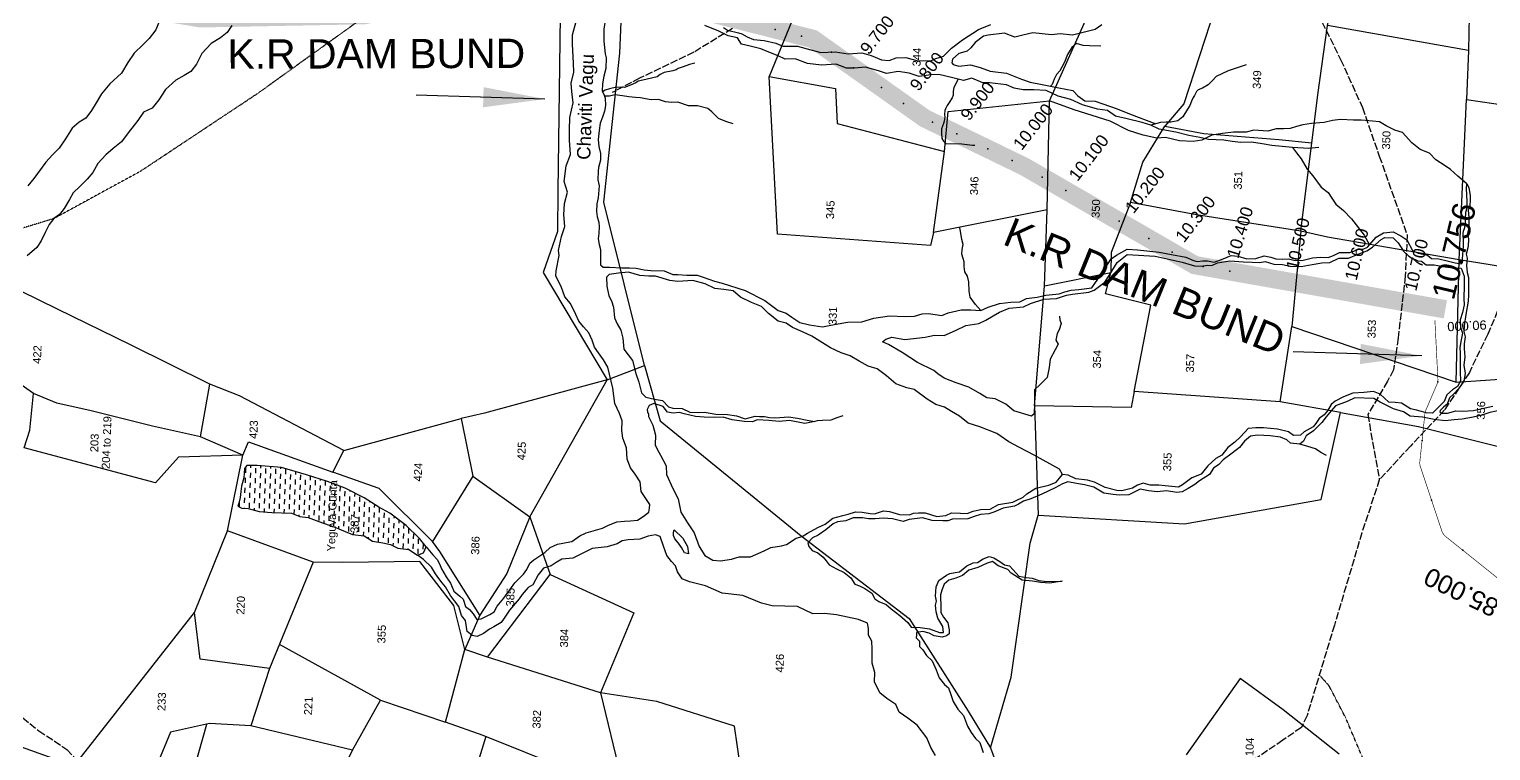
# Model space of a CAD drawing. Header units: inches. Extents: x 342704 to 348847, y 1587316 to 1596013.
# Drawn here: x 345213 to 347589, y 1591597 to 1592771 of the extents above; entities that cross this region are included whole.
import ezdxf

# ---------------------------------------------------------------- set-up
doc = ezdxf.new("R2010")
doc.units = ezdxf.units.IN
doc.header["$MEASUREMENT"] = 0
doc.linetypes.add('ACAD_ISO02W100', pattern=[15, 12, -3])
doc.linetypes.add('ACAD_ISO07W100', pattern=[3, 0, -3])
for name, color, linetype in [('BLOCK', 7, 'Continuous'), ('CARTTRACK', 30, 'ACAD_ISO02W100'), ('NALA', 4, 'Continuous'), ('SURVEY_BND', 7, 'Continuous'), ('SURVEY_NO', 7, 'Continuous'), ('WATER_BODY', 4, 'Continuous')]:
    doc.layers.add(name, color=color, linetype=linetype)
doc.layers.add('FOOTPATH', color=150, linetype='ACAD_ISO07W100', lineweight=30)
doc.layers.add('ReservorLine_UTM44', color=7, linetype='Continuous', lineweight=30, true_color=0x9700a8)
doc.styles.get("Standard").update_dxf_attribs({"font": 'arial.ttf'})
doc.dimstyles.new('ISO-25', dxfattribs={"dimtxt": 2.5, "dimasz": 2.5, "dimexe": 1.25, "dimexo": 0.625, "dimtad": 1, "dimtxsty": 'Standard', "dimcen": 2.5, "dimadec": 0, "dimazin": 0, "dimtfac": 1, "dimtmove": 0, "dimatfit": 3, "dimfxl": 0, "dimarcsym": 0})

msp = doc.modelspace()

# ---------------------------------------------------------------- hatches: boundary and pattern name
at = {"layer": 'WATER_BODY'}
h = msp.add_hatch(dxfattribs=at)
h.set_pattern_fill('DASH', color=256, scale=65.076057, angle=87.9733, style=0)
h.set_pattern_definition([(87.97328, (346991.98, 1585218.805), (-7.841737, 8.4171), [8.134507, -8.134507])])
h.paths.add_polyline_path([(345757.9, 1592008.9), (345726.8, 1592024.3), (345698.3, 1592035.6), (345664.1, 1592046.1), (345623.5, 1592058.1), (345583.5, 1592061.6), (345567.1, 1592061.2), (345563.3, 1592056.3), (345561.8, 1592041.3), (345558, 1592027.8), (345557, 1592019), (345556.3, 1592009.1), (345553.9, 1592000.1), (345552.4, 1591995.5), (345558.8, 1591991.8), (345569, 1591991.2), (345586.8, 1591986.7), (345607.7, 1591985.1), (345639.5, 1591984), (345653, 1591978.7), (345666.9, 1591976.6), (345684, 1591970.3), (345710, 1591961.3), (345726.9, 1591954.1), (345738.7, 1591949.2), (345757.9, 1591947), (345771.3, 1591938.5), (345787.8, 1591935.5), (345800.7, 1591933), (345812.4, 1591926.9), (345830.1, 1591924.7), (345844.6, 1591915.7), (345854.4, 1591919.3), (345858.4, 1591929.3), (345847.8, 1591942.9), (345826.1, 1591963.9), (345799.6, 1591983.7), (345781.6, 1591993.8)])
h.paths.add_polyline_path([(345718.3, 1591916.7), (345722.5, 1592036.7), (345696.8, 1592037.6), (345692.5, 1591917.6)], flags=9)
h.paths.add_polyline_path([(345751.7, 1591948.1), (345752.9, 1591983.5), (345733, 1591984.2), (345731.8, 1591948.8)], flags=24)

# ---------------------------------------------------------------- linework, layer by layer
at = {"layer": 'BLOCK', "color": 5, "const_width": 30}
msp.add_lwpolyline([(347515.6, 1592315.4), (347108.2, 1592387.3), (346830.7, 1592547.7), (346669, 1592626.1), (346487.2, 1592755.2), (346083.2, 1592857.7), (345757.2, 1592793.9), (345491.8, 1592788.8), (345377.4, 1592807.7), (344956.4, 1593028.3), (344509.8, 1593223.1), (344128.2, 1593137.7), (343401, 1593137.9), (343180.3, 1593103.7), (343106.4, 1592977.6)], dxfattribs=at)
at = {"layer": 'BLOCK', "color": 1, "const_width": 1}
msp.add_lwpolyline([(347498.6, 1592297.4), (347503.4, 1592202.1, -0.114205), (347501.8, 1592193.2), (347483.8, 1592151.2, 0.074991), (347482.3, 1592145.4), (347474.1, 1592067.8, 0.107218), (347475, 1592059.3), (347509.8, 1591955, 0.144571), (347516.2, 1591945.8), (347605.3, 1591874.5, 0.041935), (347608.1, 1591872.6), (347693.2, 1591825.3, 0.096147), (347700.5, 1591823), (347875.9, 1591801.2, -0.142459), (347886.1, 1591796.7), (348055.8, 1591656.7, 0.089781), (348062.1, 1591653.3), (348238.9, 1591592.4, 0.072728), (348244.6, 1591591.3), (348281.6, 1591589.8)], format="xyb", dxfattribs=at)
at = {"layer": 'BLOCK', "color": 2}
for p in [(346426, 1592770.7), (346468.7, 1592759.9), (346517.3, 1592733.8), (346553.2, 1592708.3), (346598.8, 1592675.9), (346634.7, 1592650.4), (346681.5, 1592620), (346721.1, 1592600.8), (346771.5, 1592576.4), (346811.1, 1592557.2), (346860.3, 1592530.5), (346898.4, 1592508.5), (346946.9, 1592480.5), (346985, 1592458.5), (347033.5, 1592430.5), (347071.6, 1592408.4), (347121.7, 1592384.9), (347165, 1592377.3), (347503.1, 1592197.6), (347477.7, 1592101.9), (347493.1, 1592005.2), (347544.1, 1591923.5)]:
    msp.add_point(p, dxfattribs=at)
at = {"layer": 'CARTTRACK'}
for points in [[(347301.5, 1592809.9), (347345.3, 1592721.8), (347380.8, 1592643.5), (347408.2, 1592564.7), (347453.4, 1592436.5), (347450.4, 1592369.4), (347438.7, 1592268.9), (347431.2, 1592217), (347421.5, 1592198.6), (347389.4, 1592144.2), (347408.2, 1592038.2), (347379.9, 1591951.9), (347335.2, 1591801.9), (347290.7, 1591654.6), (347281.5, 1591635.3), (347251.4, 1591614.6), (347200.1, 1591579.9)], [(346356.5, 1592772), (346293.7, 1592733.6), (346205.4, 1592691.2), (346161.1, 1592667.9)], [(347618.3, 1592354.1), (347584.6, 1592275.2), (347554.6, 1592212.6), (347514.1, 1592151.7), (347459, 1592092.9), (347408.2, 1592038.2)], [(345016.7, 1591802.5), (345104.3, 1591729.9), (345167.8, 1591679.6), (345228.7, 1591629.8), (345274.5, 1591599.7), (345309.5, 1591560.9)]]:
    msp.add_lwpolyline(points, dxfattribs=at)
at = {"layer": 'FOOTPATH', "ltscale": 0.002}
for points in [[(346608.9, 1593415.9), (346532.1, 1593385.1), (346476.2, 1593371.4), (346433.9, 1593336), (346408.8, 1593307.4), (346391.9, 1593278.6), (346371.9, 1593233.5), (346336.1, 1593203.6), (346289.2, 1593151.4), (346232.9, 1593111.2), (346177.1, 1593087.7), (346086.1, 1593019.8), (346019.1, 1592978.8), (345584.3, 1592666.2), (345393.2, 1592539.3), (345253, 1592462.9), (345071.4, 1592407.2)], [(347751.3, 1591052.5), (347715.6, 1591091.7), (347654.4, 1591137), (347582, 1591186.9), (347541.1, 1591218.9), (347522.1, 1591238.7), (347525.7, 1591294.2), (347502.3, 1591353.8), (347458.1, 1591425.7), (347419.4, 1591503.5), (347384.2, 1591578.8), (347353.7, 1591650.6), (347326.8, 1591702.7), (347310.7, 1591721)]]:
    msp.add_lwpolyline(points, dxfattribs=at)
at = {"layer": 'NALA'}
for points in [[(345425.7, 1592786.2), (345419.1, 1592770), (345407.9, 1592756.1), (345398.4, 1592746), (345383.6, 1592732), (345373.4, 1592717), (345363, 1592699.5), (345344, 1592682), (345330.7, 1592666), (345321.8, 1592651.1), (345314.3, 1592638.6), (345305.1, 1592626.4), (345294.5, 1592620), (345283.2, 1592609.9), (345272.2, 1592592.8), (345261.6, 1592577.4), (345250.8, 1592566.8), (345240, 1592554.8), (345220.9, 1592528.2), (345210.7, 1592516.4)], [(346149.3, 1592785), (346147.5, 1592770.9), (346147.2, 1592756.8), (346147.4, 1592751.5), (346149.5, 1592731.1), (346151, 1592724.5), (346150.4, 1592707.3), (346147.6, 1592694.7), (346145.3, 1592681.9), (346144.9, 1592670.1), (346147.4, 1592665.2), (346149.7, 1592658.6), (346150.1, 1592647.1), (346148.4, 1592637.8), (346145.2, 1592628), (346141.4, 1592618), (346139.8, 1592606.4), (346138, 1592591.7), (346139.5, 1592580), (346141.9, 1592568.6), (346141.9, 1592557.8), (346138.7, 1592546.3), (346138.1, 1592540), (346137.6, 1592526.1), (346139.8, 1592516.2), (346138.4, 1592496.9), (346135.9, 1592486.8), (346135.4, 1592474.7), (346136.7, 1592466), (346139, 1592457.2), (346139.8, 1592449.6), (346139, 1592438.5), (346138.4, 1592429.9), (346139.6, 1592420.7), (346141.8, 1592412.7), (346142, 1592398.1), (346141.8, 1592387.8), (346146.2, 1592383.9), (346156.4, 1592383.9), (346176.6, 1592382.6), (346189.3, 1592383), (346200.2, 1592382.1), (346213.2, 1592379.8), (346223.7, 1592378.6), (346245.7, 1592377.9), (346259.6, 1592371.9), (346267.6, 1592371.8), (346282.5, 1592371.1), (346298.9, 1592371), (346308.7, 1592367.7), (346327.1, 1592361.1), (346339.5, 1592358), (346377.2, 1592346.2), (346409.1, 1592329.7), (346431, 1592313.5), (346443.7, 1592309.3), (346452.8, 1592302.4), (346466.1, 1592293.7), (346481.6, 1592289.9), (346502.9, 1592286.8), (346516.3, 1592289.6), (346543.6, 1592294.5), (346567, 1592295.1), (346586.2, 1592301), (346611.8, 1592304.8), (346637.1, 1592303.9), (346652.7, 1592304.5), (346664.8, 1592307.8), (346675.3, 1592308.4), (346696.8, 1592305.3), (346707.2, 1592309.8), (346728.6, 1592314.4), (346744.3, 1592314.6), (346760.1, 1592313.5), (346772.4, 1592318.7), (346790.6, 1592324.6), (346809.1, 1592327.2), (346823.7, 1592327.4), (346834.4, 1592333.1), (346852, 1592335.1), (346865.9, 1592338.6), (346887.6, 1592340.8), (346896.8, 1592343.8), (346907.2, 1592346.7), (346919.4, 1592347.7), (346940.7, 1592350.4), (346947, 1592359.1), (346949.3, 1592362.8), (346958.4, 1592377.6), (346961.6, 1592382), (346966.1, 1592388.3), (346972, 1592397.3), (346981.1, 1592403.5), (346998.2, 1592413), (347015, 1592412), (347050.4, 1592408.4), (347070.5, 1592404.8), (347093.5, 1592400.2), (347106.2, 1592394.8), (347112.2, 1592393), (347121.3, 1592394), (347128.9, 1592394.2), (347139.5, 1592392), (347154.3, 1592397.5), (347167.2, 1592402.7), (347178.3, 1592401.8), (347192.9, 1592397.5), (347207.5, 1592398.2), (347221.1, 1592402.4), (347231.9, 1592400.3), (347239.7, 1592397.6), (347250, 1592397.2), (347260.4, 1592397.3), (347269.3, 1592395.2), (347282.2, 1592394.9), (347293.1, 1592397.3), (347299.3, 1592399.3), (347312.5, 1592400), (347325.1, 1592399.6), (347333.8, 1592403.1), (347343.4, 1592407.7), (347360.3, 1592408), (347366.9, 1592410.2), (347373, 1592413.1), (347381.9, 1592413.2), (347388.8, 1592416.6), (347402.9, 1592432.6), (347414.9, 1592439.8), (347430.8, 1592441.2), (347443.1, 1592434.9), (347453, 1592428.3), (347461.9, 1592411.2), (347471.1, 1592406.6), (347486.7, 1592403.6), (347493.3, 1592398.1), (347505.2, 1592397.7), (347518.6, 1592394.1), (347531.5, 1592390.8), (347542, 1592389.2), (347543.7, 1592396.7), (347544.1, 1592404.3), (347545, 1592417.8), (347545.3, 1592428.1), (347544.6, 1592435.6), (347544.7, 1592438.9), (347545.1, 1592442.5), (347547.5, 1592448.5), (347548.1, 1592455.7), (347548.3, 1592462.1), (347549, 1592473.6), (347550.8, 1592480.2), (347551.2, 1592490.9), (347549.9, 1592511.7), (347550.6, 1592519.4), (347553.8, 1592513.4), (347556.1, 1592499.9), (347555.9, 1592493.7), (347555.3, 1592483.8), (347552.5, 1592476.6), (347553.8, 1592465), (347553.5, 1592447.9), (347551.4, 1592438.5), (347553, 1592430), (347552.4, 1592417.3), (347549.5, 1592405.1), (347550.8, 1592398.6), (347549.8, 1592386.7), (347551, 1592375.1), (347553.3, 1592367), (347553.2, 1592352), (347553.4, 1592339.1), (347552.8, 1592328.9), (347548.6, 1592307), (347546.1, 1592288.4), (347545.7, 1592279.2), (347548, 1592270.6), (347546.1, 1592259.5), (347546, 1592251.1), (347547.3, 1592238.1), (347545.7, 1592224.5), (347547.8, 1592210.8), (347545.6, 1592198.3), (347536.9, 1592186.3), (347528.7, 1592177.2), (347522.3, 1592171.5), (347520.9, 1592167.3), (347518.7, 1592161.1), (347512.3, 1592156.1), (347507.3, 1592150.7), (347506.7, 1592147.9), (347509.6, 1592146.3), (347519.2, 1592146.6), (347532.5, 1592150.2), (347544, 1592149.5), (347561.4, 1592151), (347585.3, 1592156.2), (347593, 1592157.9)], [(345542.8, 1592776.8), (345535, 1592765.7), (345524.2, 1592756.9), (345509.2, 1592747.8), (345493.8, 1592731.3), (345485.1, 1592713.9), (345476.1, 1592702.4), (345465, 1592695.6), (345451.3, 1592688), (345434.9, 1592673.1), (345424.1, 1592656), (345413.1, 1592642.5), (345398.8, 1592636), (345389.6, 1592622.4), (345373.9, 1592602.2), (345363.3, 1592587.7), (345349.5, 1592577), (345337.5, 1592566.8), (345324.7, 1592552.7), (345316.5, 1592537.9), (345307.6, 1592527.3), (345295.2, 1592515.1), (345284.4, 1592505), (345278.4, 1592494), (345270, 1592479.2), (345262.4, 1592469.4), (345253, 1592462.9), (345245.8, 1592453.4), (345239.2, 1592440.4), (345232.5, 1592426.9), (345225.3, 1592416.1), (345210, 1592402.5)], [(345858.4, 1591929.3), (345869.2, 1591916.3), (345876.2, 1591908.6), (345880.2, 1591901.4), (345883.4, 1591893.1), (345891.1, 1591880.2), (345898.2, 1591870), (345903.7, 1591856.8), (345913.1, 1591849), (345918.4, 1591844), (345922.6, 1591832.3), (345928.9, 1591827), (345935.2, 1591820.3), (345940.8, 1591811), (345947.9, 1591812.1), (345962, 1591819.3), (345969, 1591823.3), (345973.8, 1591832.6), (345984.6, 1591845.8), (346002.8, 1591870.6), (346009.1, 1591876.8), (346016.6, 1591884.7), (346022.1, 1591892.2), (346027, 1591902.6), (346033.5, 1591907.7), (346051.6, 1591920.1), (346060.1, 1591928), (346072.2, 1591933.7), (346092.2, 1591937.5), (346095.6, 1591937.6), (346108.1, 1591947), (346118.9, 1591952.1), (346130.1, 1591955.2), (346145.2, 1591959.4), (346153.8, 1591963.6), (346168.4, 1591969.7), (346180.8, 1591970.6), (346190.9, 1591971.3), (346202.3, 1591972.5), (346211.3, 1591978.5), (346220.8, 1591985.6), (346221.5, 1591991.9), (346221.9, 1591998), (346208, 1592018.9), (346206.5, 1592034.7), (346198.1, 1592047.2), (346190.9, 1592057.4), (346185.3, 1592071.9), (346184.2, 1592090.2), (346178.3, 1592105.9), (346176.7, 1592118.1), (346177.2, 1592133.9), (346173.1, 1592146.2), (346165.2, 1592162), (346161.8, 1592187.3), (346154, 1592221.1), (346146.9, 1592233.2), (346138.5, 1592244.4), (346132.4, 1592253.8), (346128.6, 1592265.4), (346122.9, 1592276.9), (346114.5, 1592286.9), (346106.9, 1592296), (346101.9, 1592307.1), (346093, 1592325.1), (346084.2, 1592335.7), (346077.9, 1592352.4), (346069.6, 1592369.1), (346069.7, 1592378.2), (346074.5, 1592402.9), (346073.9, 1592411.2), (346078.3, 1592433.8), (346084.1, 1592450.3), (346082.6, 1592468.9), (346083.2, 1592487.4), (346088.4, 1592505.8), (346082.7, 1592523.3), (346086.3, 1592549), (346093.1, 1592567.4), (346091.8, 1592590.3), (346091.6, 1592607.2), (346092.1, 1592627.6), (346097.4, 1592651.4), (346095.5, 1592669.6), (346094.5, 1592683.1), (346098.7, 1592701.1), (346098.2, 1592716), (346096.7, 1592746.5), (346096.6, 1592761.6), (346102.5, 1592783.4)], [(347310, 1592578.6), (347293.5, 1592577.1), (347266.8, 1592578.7), (347233.3, 1592582.1), (347217.5, 1592584.4), (347200.4, 1592587.2), (347183, 1592586.7), (347168.7, 1592588.6), (347155.2, 1592590.7), (347130.7, 1592591.7), (347116.3, 1592594.9), (347098.4, 1592597.9), (347077.5, 1592603.5), (347050.1, 1592608.6), (347036.6, 1592614.7), (347022.6, 1592619.2), (346998.2, 1592625.4), (346979.3, 1592629.8), (346966.1, 1592638.5), (346949.9, 1592640.7), (346925.5, 1592648.2), (346906.8, 1592656.5), (346885.9, 1592662.3), (346866.7, 1592671.1), (346846.6, 1592672.1), (346829, 1592672.6), (346814.5, 1592675.2), (346802, 1592680.4), (346774.5, 1592683.9), (346763.5, 1592683.9), (346745.9, 1592691.6), (346732, 1592687.8), (346714.6, 1592691.7), (346692.2, 1592697.1), (346679.1, 1592696.9), (346660.2, 1592694.1), (346643.8, 1592699.3), (346626, 1592702.2), (346607.1, 1592698.9), (346593.8, 1592703.1), (346572.7, 1592709.4), (346554.9, 1592707.5), (346541.8, 1592707.8), (346524.9, 1592714), (346501.5, 1592712.4), (346478.4, 1592715.2), (346458.3, 1592722.7), (346442.1, 1592722.3), (346430.6, 1592727.7), (346413, 1592734.9), (346402.7, 1592739), (346385.4, 1592743.6), (346371.4, 1592746.9), (346364.6, 1592756.8), (346349.5, 1592760.1), (346334.6, 1592767.8), (346311.5, 1592776.8)], [(346342.1, 1592773.7), (346348.4, 1592769.2), (346366.1, 1592765.3), (346371.7, 1592763.3), (346380.6, 1592758.5), (346390.8, 1592754.3), (346408.3, 1592752.8), (346426.8, 1592748.3), (346438.5, 1592743.5), (346462.4, 1592743.4), (346483.9, 1592737.3), (346500.4, 1592732.9), (346523.6, 1592734.3), (346544.4, 1592730.7), (346567.1, 1592732.5), (346582.1, 1592728.3), (346598.7, 1592721), (346611.4, 1592719.9), (346622.8, 1592724.3), (346638.4, 1592725), (346657.8, 1592719.3), (346680, 1592720.1), (346687.1, 1592723.1), (346699.7, 1592727.1), (346712.4, 1592740.1), (346730.7, 1592753.7), (346756.5, 1592770.5), (346776.7, 1592778.7)], [(346957.2, 1592778.1), (346946.2, 1592770.4), (346909.3, 1592761.4), (346889.5, 1592763.2), (346875.1, 1592761.9), (346844.7, 1592765), (346828.4, 1592761.2), (346815.4, 1592758.2), (346798.6, 1592764.4), (346772.1, 1592761.4), (346764.8, 1592759.7), (346750.9, 1592749.2), (346744.1, 1592740.5), (346738.2, 1592735), (346724.5, 1592731.6), (346714.4, 1592722.1), (346713.3, 1592716.2), (346715.6, 1592713.3), (346724.5, 1592711), (346743.3, 1592712.8), (346759.5, 1592708.7), (346775.7, 1592702.7), (346802.3, 1592699.5), (346826.6, 1592689.9), (346840.4, 1592684.8), (346860.2, 1592681), (346886.9, 1592675.6), (346910, 1592671.4), (346918.1, 1592662.7), (346929.4, 1592654.5), (346946.1, 1592653.9), (346981.9, 1592641.4), (347001.8, 1592633.4), (347044.7, 1592616.8)], [(346955.6, 1592743.3), (346936.8, 1592743.9), (346926.5, 1592744.5), (346916.1, 1592747.5), (346908.2, 1592741.4), (346901.3, 1592729.6), (346896.3, 1592717.2), (346891.8, 1592709.3), (346889, 1592703.2), (346883.3, 1592697.1), (346879.7, 1592689.7), (346876.1, 1592681.2), (346873.5, 1592678.3)], [(346295.3, 1592715.7), (346286.8, 1592713.5), (346276.3, 1592710), (346268, 1592707), (346264.8, 1592705), (346259.6, 1592703.3), (346245.5, 1592700.5), (346239.2, 1592697.5), (346233.9, 1592693.7), (346227.1, 1592691.8), (346215.6, 1592689.4), (346203.4, 1592686.7), (346199.3, 1592684), (346190.8, 1592679.8), (346180.9, 1592676.1), (346167.9, 1592676.9), (346156.6, 1592673.8), (346149.8, 1592671.6), (346145.4, 1592669.1)], [(347191.6, 1592713), (347162.4, 1592703.5), (347142.7, 1592694), (347136.2, 1592686.9), (347129.9, 1592680.5), (347120.7, 1592675.3), (347113.9, 1592672.6), (347111.1, 1592669.8), (347107.5, 1592663.4), (347105.4, 1592659.8), (347103.1, 1592653.9), (347099.9, 1592646.8), (347096.5, 1592641), (347088.9, 1592628.5), (347080.4, 1592622.1), (347069.2, 1592619.6), (347061.5, 1592619.6), (347052.7, 1592619), (347036.6, 1592614.7)], [(346723.3, 1592689.7), (346716.6, 1592676.2), (346715.4, 1592670.4), (346715.2, 1592663.5), (346713.8, 1592659.1), (346709.1, 1592652), (346705.5, 1592646.9), (346702.9, 1592641.4), (346701.9, 1592638.6), (346701.5, 1592632.1), (346701.6, 1592627.9), (346700.9, 1592621.2), (346699.6, 1592617.7), (346696.5, 1592608.9), (346696.3, 1592602.7), (346696.9, 1592593), (346699.5, 1592588.9), (346703.5, 1592585.1), (346729.5, 1592584.7), (346746.9, 1592582.5), (346750.4, 1592582.4)], [(346357.5, 1592616.9), (346345.7, 1592620.7), (346333.6, 1592625.6), (346322.9, 1592636.7), (346316.3, 1592641.9), (346299.9, 1592646.1), (346285.3, 1592646.4), (346267.7, 1592652.1), (346257.6, 1592651.6), (346247.7, 1592652.8), (346236.3, 1592656.8), (346224.2, 1592656.1), (346215.2, 1592657.7), (346207.1, 1592659.6), (346198.7, 1592660.1), (346188.1, 1592661.2), (346177.5, 1592662.7), (346165.1, 1592664.5), (346156.8, 1592662), (346148.6, 1592661.9)], [(347046.3, 1592594), (347024.5, 1592598.5), (347000.5, 1592606.4), (346970.4, 1592621.2), (346941.6, 1592630.7), (346912.2, 1592640.1), (346872.1, 1592654.6)], [(347550.6, 1592519.4), (347535.7, 1592532.2), (347523.7, 1592542.7), (347515.3, 1592548.5), (347499.9, 1592558.6), (347489.7, 1592569.4), (347474.7, 1592575.5), (347461.2, 1592585.9), (347446.1, 1592603.1), (347433.4, 1592606.8), (347419.2, 1592613.7), (347408.7, 1592620.2), (347385.5, 1592622.3), (347378.5, 1592623), (347366.5, 1592622.8), (347345, 1592623.9), (347332.2, 1592622.3), (347318.3, 1592619.1), (347297.7, 1592617.6), (347283.6, 1592615.6), (347273.3, 1592612.7), (347263.4, 1592609.7), (347252.2, 1592609), (347240.7, 1592609.1), (347226.7, 1592604.9), (347204, 1592606.9), (347191.7, 1592603.6), (347171.2, 1592603.4), (347153.1, 1592601.4), (347136, 1592598.4), (347119.4, 1592590.7), (347105.8, 1592588.4), (347083.2, 1592589.4), (347060.3, 1592594.6), (347046.3, 1592594)], [(347266.8, 1592578.7), (347273.6, 1592569.9), (347281.4, 1592560.3), (347291, 1592543.2), (347300.3, 1592532.3), (347306.3, 1592524.6), (347313.6, 1592514), (347325, 1592505.5), (347331.1, 1592496.1), (347337.7, 1592486.3), (347350.2, 1592476), (347363.1, 1592462.3), (347383.7, 1592435.9), (347392.1, 1592420.4)], [(346888, 1592304.5), (346889, 1592298.2), (346891, 1592292.6), (346887.6, 1592282.3), (346884.2, 1592275.9), (346882.4, 1592265.3), (346886, 1592258.9), (346881.4, 1592249.6), (346873.2, 1592234.4), (346871.3, 1592221), (346868, 1592204.6), (346856.9, 1592193), (346847.6, 1592184.5), (346847.4, 1592176.2), (346847.5, 1592162.7), (346847.2, 1592145.4), (346842.8, 1592141.4), (346814.2, 1592150.5), (346801, 1592161.2), (346783.5, 1592169.6), (346770, 1592171.5), (346758.6, 1592178.3), (346741, 1592188.7), (346720.1, 1592195.7), (346700.7, 1592203.5), (346690.5, 1592210.3), (346683.8, 1592215.7), (346657.5, 1592228.8), (346632.2, 1592245.2), (346610.3, 1592258.3), (346600.7, 1592262.7), (346605.6, 1592266.8), (346615.7, 1592270), (346637, 1592266.2), (346669.6, 1592270.3), (346685.1, 1592273.6), (346700.8, 1592273), (346719.3, 1592280.9), (346735.8, 1592289.1), (346756.9, 1592292.2), (346768.5, 1592297.7), (346780.6, 1592304.9), (346790.6, 1592310.7), (346806.5, 1592317.1), (346829.5, 1592319.4), (346841.1, 1592324.6), (346862.9, 1592331.7), (346883.2, 1592332.9), (346899.7, 1592338.5), (346909.5, 1592339.8), (346936.1, 1592343.2), (346944.4, 1592346.7), (346962.1, 1592359.6), (346968.8, 1592370.5), (346982, 1592391.7), (346998.4, 1592404.5), (347043.7, 1592401.6), (347087.9, 1592392.3), (347107.7, 1592386), (347118.4, 1592385.8), (347128.6, 1592387.4), (347136, 1592386.7), (347145.3, 1592391), (347165.2, 1592394.1), (347187.3, 1592392.8), (347201.5, 1592391.9), (347213.8, 1592391.8), (347222.6, 1592393.1), (347236.6, 1592388.7), (347251, 1592388.2), (347263, 1592385.5), (347281.4, 1592385), (347299.1, 1592388.2), (347314.8, 1592390.8), (347328, 1592391.6), (347342.4, 1592398.4), (347358.3, 1592398.4), (347373.8, 1592405.3), (347388.1, 1592410.4), (347397.1, 1592416.4), (347411.3, 1592429.1), (347417.2, 1592432.3), (347430.6, 1592431.9), (347438.9, 1592423.5), (347447.6, 1592410.2), (347456.4, 1592402), (347460.7, 1592399), (347470.9, 1592394.4), (347477, 1592393.8), (347484.3, 1592388), (347497.3, 1592387.7), (347515.5, 1592384.6), (347528.4, 1592383), (347541.5, 1592382.3), (347546.2, 1592369.5), (347545.9, 1592355.9), (347545.9, 1592347.9), (347545.7, 1592339.3), (347545.7, 1592333), (347546.1, 1592322.6), (347543.2, 1592310.3), (347539.9, 1592298.1), (347540.1, 1592286.3), (347543.4, 1592276.5), (347541.1, 1592265.6), (347539.1, 1592253.3), (347539.5, 1592244.2), (347539.6, 1592224.9), (347539.4, 1592213.2), (347540.1, 1592199), (347535.3, 1592190), (347527.1, 1592184.4), (347517.8, 1592176.1), (347513.8, 1592165.7), (347501.6, 1592153.4), (347494.9, 1592146.4), (347484.2, 1592146.9), (347477, 1592149.1), (347466.7, 1592151.8), (347459.1, 1592153.4), (347444.3, 1592162.7), (347433.8, 1592163.9), (347423.5, 1592164.2), (347409.5, 1592177.6), (347398.5, 1592181.6), (347383, 1592180), (347365.2, 1592178.9), (347350.1, 1592172.8), (347336.5, 1592166.2), (347329.8, 1592160.7), (347324.1, 1592150.1), (347318.3, 1592144), (347310.6, 1592137.6), (347305, 1592129.7), (347300.6, 1592124.3), (347285.8, 1592116.4), (347280.1, 1592110.5), (347268.6, 1592110.3), (347260.5, 1592116.1), (347242.9, 1592120.4), (347220, 1592122.4), (347207.6, 1592122.6), (347195.2, 1592121.5), (347189.6, 1592115.4), (347182.2, 1592107.2), (347173.1, 1592099.1), (347161.9, 1592090.5), (347152, 1592078.4), (347142.6, 1592072.6), (347129.6, 1592061), (347118.6, 1592047.4), (347103.5, 1592041.4), (347088.3, 1592029.9), (347081.5, 1592026.1), (347060, 1592028.2), (347049.9, 1592029.5), (347035.7, 1592029.3), (347024.2, 1592032.5), (347014.8, 1592029.3), (347006.7, 1592024.3), (346989.6, 1592020), (346981.2, 1592020.6), (346962.7, 1592025.6), (346945.2, 1592034.2), (346933.5, 1592037.7), (346914.9, 1592039.8), (346902.5, 1592045.4), (346893.3, 1592046.5)], [(346760.1, 1592313.5), (346751.4, 1592323.5), (346743.2, 1592335.3), (346741.6, 1592345), (346740.6, 1592360.2), (346738.7, 1592369.1), (346734.5, 1592376.5), (346733.4, 1592384.8), (346733.3, 1592392.5), (346731.8, 1592397.8), (346729.6, 1592405.1), (346729.9, 1592412.7), (346731.4, 1592420.9), (346729.6, 1592429), (346727.3, 1592442.6), (346726.3, 1592447.9)], [(347608.4, 1592151.9), (347587.8, 1592147.4), (347573.1, 1592142.9), (347558.1, 1592139.7), (347542.7, 1592136.7), (347530.1, 1592135.6), (347515.3, 1592134), (347497.2, 1592136.3), (347478.5, 1592140), (347458.6, 1592141.4), (347447.3, 1592148.8), (347431.1, 1592153.3), (347409.7, 1592164.3), (347399.1, 1592170.1), (347368.5, 1592171.4), (347355.8, 1592165.7), (347337.1, 1592158.3), (347330.1, 1592150.3), (347322, 1592140.3), (347315, 1592131.3), (347301.1, 1592117.8), (347289.5, 1592109.8), (347284.8, 1592101.2), (347279.1, 1592096.2), (347264, 1592097.9), (347257.8, 1592103.1), (347247.6, 1592107.7), (347230.5, 1592109.7), (347210, 1592110.6), (347198.5, 1592108.9), (347189.1, 1592101), (347180.8, 1592090.5), (347168.7, 1592081.7), (347154.1, 1592070.4), (347147.3, 1592063.1), (347138.4, 1592057.3), (347132.3, 1592046.7), (347115.7, 1592036.7), (347108.3, 1592030.7), (347097.3, 1592024.1), (347087.8, 1592018.5), (347078.8, 1592017.5), (347062.2, 1592020.2), (347047, 1592018.4), (347032.9, 1592020.1), (347019.3, 1592022.9), (347000.8, 1592013.7), (346985.5, 1592013.4), (346975.3, 1592014.1), (346960.3, 1592016.4), (346944, 1592025.9), (346929, 1592030.2), (346915.9, 1592032.2), (346901.9, 1592034.9), (346893.1, 1592031.5), (346881.4, 1592025.1), (346859.3, 1592014.6), (346841.5, 1592007.3), (346829.9, 1592003.2), (346821.6, 1591998.4), (346814.8, 1591995.1), (346796.7, 1591991.9), (346781.4, 1591985.4), (346773.4, 1591982.8), (346759.9, 1591981.9), (346749.5, 1591978.2), (346739, 1591974.4), (346714, 1591974.1), (346706.8, 1591971.5), (346698.4, 1591971.3), (346681, 1591972.1), (346665.3, 1591976), (346644, 1591973.4), (346634.3, 1591970.4), (346616.5, 1591974.5), (346601.3, 1591975.9), (346588.6, 1591974.5), (346577.9, 1591974.9), (346567.9, 1591976.4), (346552.7, 1591976.3), (346541.1, 1591971.5), (346527.3, 1591969.8), (346520.3, 1591966.7), (346508.1, 1591956.6), (346495.7, 1591948.1), (346486.4, 1591943.5), (346479.1, 1591935.4), (346480.5, 1591929.4), (346486, 1591923.4), (346495.3, 1591919.2), (346503.8, 1591912.5), (346509.1, 1591906.4), (346513.9, 1591900), (346525.4, 1591893.5), (346538, 1591887.3), (346548.8, 1591878.7), (346555.3, 1591868.5), (346563.1, 1591865.7), (346571.8, 1591861.3), (346583.3, 1591853.8), (346587.9, 1591844.6), (346594.4, 1591840.1), (346606.5, 1591835.3), (346614.5, 1591828), (346628.5, 1591817.2), (346641.8, 1591806.1), (346646.9, 1591798.5), (346661.8, 1591797.8), (346677.1, 1591795.9), (346693.1, 1591789.6), (346699.4, 1591789.9), (346698.5, 1591799.7), (346690.3, 1591813.1), (346687.9, 1591823.5), (346686.8, 1591834.3), (346688, 1591840.5), (346686.8, 1591849.1), (346687.9, 1591863.9), (346691.8, 1591874.5), (346704.7, 1591883), (346709.8, 1591885.5), (346718.5, 1591887.4), (346725.4, 1591888.2), (346737.7, 1591898.2), (346747.8, 1591903), (346754.8, 1591903.7), (346763.9, 1591909.4), (346773.8, 1591913.5), (346781.4, 1591911), (346791.4, 1591905.3), (346798.6, 1591900), (346806.8, 1591898.3), (346813, 1591891.6), (346821.9, 1591881.5), (346833.9, 1591879.2), (346844, 1591878.3), (346854.8, 1591874.2), (346867.5, 1591872.8), (346892.3, 1591873.1), (346872.5, 1591870.2), (346857.4, 1591870.9), (346844.2, 1591873.3), (346827.5, 1591874.9), (346809.7, 1591886.1), (346804.2, 1591892), (346788.7, 1591898), (346779.1, 1591905.2), (346770.4, 1591902.7), (346755.5, 1591895.6), (346740.8, 1591891.4), (346730.7, 1591882.5), (346719.7, 1591878.4), (346708.1, 1591875.1), (346700.6, 1591868.4), (346696.9, 1591858.6), (346694.7, 1591851.3), (346695.4, 1591830.1), (346695.2, 1591822.2), (346699.8, 1591814.6), (346706.9, 1591805.5), (346709.1, 1591794.3), (346709, 1591787.7), (346704.3, 1591784.3), (346697.2, 1591782.4), (346684.5, 1591784.2), (346676.4, 1591788.7), (346666.2, 1591791.2), (346655.6, 1591789.8), (346655.5, 1591786.2), (346655.4, 1591781.2), (346660.6, 1591775.9), (346660.7, 1591771.7), (346660.8, 1591767.2), (346666.2, 1591761.6), (346672.2, 1591752.1), (346681, 1591743.6), (346687.6, 1591729.2), (346692.8, 1591715.9), (346701.3, 1591705.2), (346707.5, 1591699.8), (346711.2, 1591690.6), (346715.6, 1591677.3), (346722.7, 1591665.2), (346732.1, 1591654.6), (346738.9, 1591637.2), (346744.4, 1591626.9), (346751.9, 1591617.2), (346758.9, 1591611), (346764.2, 1591594.5)], [(346536.1, 1592142), (346526.1, 1592138.7), (346516.7, 1592135.3), (346502.8, 1592134.6), (346494.4, 1592133.8), (346490.5, 1592132.7)], [(347322.6, 1592077.4), (347313, 1592082.6), (347304.7, 1592088.5), (347292.2, 1592092.3), (347279.1, 1592096.2)], [(346686.6, 1591590), (346678.8, 1591602.9), (346672.4, 1591618.2), (346657, 1591638.8), (346641.4, 1591650.4), (346627.8, 1591660.3), (346622, 1591672.7), (346607.7, 1591682.2), (346596.1, 1591691.6), (346587.4, 1591709.6), (346588.2, 1591724.9), (346583.8, 1591739.7), (346583.9, 1591762.4), (346583.2, 1591775.5), (346577.5, 1591785.6), (346577.7, 1591796.2), (346576, 1591805.2), (346561.5, 1591810.7), (346525.9, 1591818.3), (346506.4, 1591820.8), (346487.1, 1591820.1), (346462.1, 1591831.9), (346421.1, 1591832.9), (346403.5, 1591837.7), (346373.5, 1591849.8), (346339.8, 1591854), (346312.8, 1591865.8), (346286.6, 1591872.3), (346274.7, 1591877.2), (346266.9, 1591888.6), (346263.7, 1591898.1), (346257.5, 1591905.4), (346249.9, 1591914.8), (346244.3, 1591930), (346239.2, 1591945.7), (346231.5, 1591948.7), (346219.4, 1591946.2), (346205.7, 1591941.4), (346186.9, 1591940.3), (346177.4, 1591939), (346169, 1591933.9), (346153, 1591929.1), (346128.6, 1591926.5), (346113.4, 1591918.8), (346104.4, 1591914.7), (346097.2, 1591910.8), (346078.9, 1591908.8), (346069.9, 1591903.6), (346061.5, 1591898.3), (346049.3, 1591894.3), (346040.7, 1591883.4), (346031.7, 1591867.3), (346024.2, 1591862.7), (346014.4, 1591851.6), (346009.7, 1591844.7), (345993.9, 1591826.2), (345985.2, 1591812.9), (345980.2, 1591806.1), (345968.3, 1591799.1), (345961.3, 1591795.4), (345951.8, 1591788.4), (345941.2, 1591783.5), (345933.5, 1591785.1), (345925.2, 1591791.5), (345922.4, 1591809.3), (345915.8, 1591817.5), (345911.7, 1591831.9), (345904.5, 1591841.2), (345898, 1591849.8), (345890.1, 1591863.8), (345884.3, 1591870.6), (345879.3, 1591877.6), (345873.8, 1591885.1), (345867, 1591896.1), (345854.4, 1591908.6), (345844.6, 1591915.7)]]:
    msp.add_lwpolyline(points, dxfattribs=at)
for points in [[(346234, 1592088.1), (346239.7, 1592078.4), (346248.6, 1592060.6), (346249.2, 1592047), (346259.6, 1592023.9), (346268.4, 1592007.2), (346272.6, 1591985.4), (346283.5, 1591967.9), (346294.2, 1591952.1), (346302.2, 1591929.7), (346311.6, 1591915.2), (346324.8, 1591907.3), (346337.3, 1591906.2), (346355.1, 1591909.2), (346367.6, 1591912.8), (346385.9, 1591913), (346394.7, 1591916.4), (346408.2, 1591922.7), (346418.8, 1591928.1), (346436, 1591930.8), (346444.3, 1591932.9), (346459.9, 1591943), (346470, 1591945.7), (346478.3, 1591951.5), (346495.3, 1591960.3), (346507.3, 1591965.9), (346519.5, 1591975.5), (346535.8, 1591979.9), (346544.4, 1591982.2), (346556.3, 1591985.9), (346567.6, 1591985.7), (346580.6, 1591983.1), (346587.4, 1591982.7), (346602.2, 1591987.5), (346612.1, 1591986.6), (346628.1, 1591981.9), (346644.1, 1591980.9), (346650.8, 1591983.6), (346659.1, 1591984.5), (346669.6, 1591984.3), (346689, 1591978.4), (346703.5, 1591980.2), (346712.6, 1591984.4), (346727.1, 1591983.6), (346738.3, 1591983.2), (346748.1, 1591987.3), (346759.9, 1591989.7), (346775.5, 1591990.2), (346788.8, 1591997.8), (346812.2, 1592001.5), (346816.5, 1592003.8), (346829.2, 1592010.1), (346835, 1592015.2), (346850, 1592024.6), (346871.1, 1592029.5), (346882.9, 1592034.3), (346888.1, 1592040.8), (346893.3, 1592046.5), (346888.4, 1592055.3), (346861.9, 1592070.1), (346846.8, 1592078.2), (346823, 1592090.5), (346805.6, 1592099.7), (346786.3, 1592113.5), (346758.8, 1592124.2), (346739.8, 1592130.4), (346725.7, 1592141.5), (346712.7, 1592149.2), (346701.1, 1592156.1), (346687.4, 1592160.5), (346672.9, 1592169.3), (346652.1, 1592184.8), (346639.9, 1592187.5), (346622.3, 1592194), (346606.9, 1592207.3), (346592, 1592218.7), (346577.2, 1592222.8), (346562.7, 1592231.1), (346548, 1592239.7), (346533, 1592244.8), (346516, 1592252.6), (346485.3, 1592272), (346470.5, 1592278.7), (346454, 1592286), (346443.7, 1592292.7), (346431, 1592296.2), (346415.3, 1592308.5), (346403.7, 1592319.8), (346387.3, 1592326.5), (346369.6, 1592335.1), (346357.5, 1592345.6), (346342.3, 1592347.4), (346327.8, 1592349.4), (346312.3, 1592356.7), (346292.1, 1592362), (346267.7, 1592360.7), (346254.9, 1592362.1), (346231.3, 1592369.3), (346220.6, 1592369.1), (346205.7, 1592370.5), (346187.3, 1592375.8), (346171.1, 1592374.2), (346155.8, 1592372), (346151.7, 1592367.9), (346152.1, 1592353.2), (346155.5, 1592337.5), (346160.1, 1592329.4), (346163, 1592318.7), (346164.9, 1592301.8), (346169.1, 1592291.6), (346175.1, 1592281.6), (346178, 1592268.4), (346179.8, 1592250.6), (346193.9, 1592231.9), (346199.6, 1592210.9), (346204.3, 1592197), (346208.4, 1592179.5), (346215.6, 1592172.4), (346229.6, 1592169.5), (346242.8, 1592167.3), (346252.3, 1592156.9), (346259.3, 1592154.6), (346274.6, 1592154), (346287.1, 1592148), (346302.1, 1592147.5), (346311.1, 1592148.2), (346329.3, 1592144.7), (346348.7, 1592144.6), (346363, 1592141.9), (346377.2, 1592137.1), (346393.3, 1592141.4), (346400.2, 1592141.3), (346408.5, 1592141), (346416.9, 1592139.3), (346425.4, 1592139), (346433.7, 1592139.3), (346447.6, 1592140.6), (346462.3, 1592138.3), (346478.2, 1592135.1), (346490.5, 1592132.7), (346474.2, 1592129.7), (346449.1, 1592134.8), (346432.5, 1592132.8), (346415.9, 1592134.4), (346396.6, 1592135.9), (346389.3, 1592132.5), (346375.4, 1592133), (346356, 1592135.5), (346341.6, 1592139.9), (346327.6, 1592139.5), (346310.7, 1592140.1), (346296.4, 1592140.9), (346278.2, 1592145.5), (346270.4, 1592147.6), (346260, 1592146.5), (346251, 1592148), (346243.7, 1592157.1), (346228.7, 1592162.2), (346221, 1592159.1), (346217.8, 1592152.5), (346218.5, 1592148.5), (346219.9, 1592144.8), (346219.8, 1592140.9), (346227.2, 1592127), (346231.2, 1592110.7), (346230.6, 1592094.9)], [(346261.9, 1591956.5), (346275.7, 1591943.2), (346283.4, 1591929.9), (346284.8, 1591917.9), (346278.7, 1591919.1), (346273.7, 1591928.2), (346268.6, 1591935.3), (346262.7, 1591941.9), (346260.6, 1591947.4), (346260.8, 1591953.2)]]:
    msp.add_lwpolyline(points, close=True, dxfattribs=at)
at = {"layer": 'ReservorLine_UTM44', "color": 5}
msp.add_lwpolyline([(347515.6, 1592315.4, 30, 30, 0), (347108.2, 1592387.3, 30, 30, 0), (346830.7, 1592547.7, 30, 30, 0), (346669, 1592626.1, 30, 30, 0), (346487.2, 1592755.2, 30, 30, 0), (346083.2, 1592857.7, 30, 30, 0), (345757.2, 1592793.9, 30, 30, 0), (345491.8, 1592788.8, 30, 30, 0), (345377.4, 1592807.7, 30, 30, 0), (345298.4, 1592849.1, 30, 30, 0), (344956.4, 1593028.3, 30, 30, 0), (344509.8, 1593223.1, 30, 30, 0), (344128.2, 1593137.7, 30, 30, 0), (343401, 1593137.9, 30, 30, 0), (343180.3, 1593103.7, 30, 30, 0), (343056.3, 1592892.3, 30, 30, 0)], format="xyseb", dxfattribs=at)
at = {"layer": 'SURVEY_BND'}
for points in [[(346152.6, 1592200.7), (346213.4, 1592224.1), (346147.3, 1592489.8), (346173.5, 1592732), (346182.6, 1592949.3)], [(346490.9, 1592877.2), (346416.3, 1592694.3), (346524.1, 1592674.4), (346527, 1592617.5), (346701.4, 1592572), (346707.3, 1592637), (346872.1, 1592654.6), (346935.4, 1592796.2), (346746, 1592843), (346548, 1592895.4)], [(347555.9, 1592878), (347553, 1592736.2), (347323.9, 1592777.1), (347349.9, 1592889.1)], [(346077.6, 1592874.5), (346072.7, 1592508.2), (346072.3, 1592441.8), (346048.9, 1592375.5), (346152.6, 1592200.7)], [(347141.3, 1592806), (347090.5, 1592649.5), (347059.7, 1592613.5), (347122.9, 1592601.4), (347244.7, 1592591.4), (347298.6, 1592586)], [(347538.2, 1592395.8), (347324.2, 1592432.7), (347280.8, 1592442.7), (347308.3, 1592664.4), (347323.9, 1592777.1)], [(347553, 1592736.2), (347550, 1592656.4), (347661, 1592640.5)], [(346683.1, 1592440.2), (346678.5, 1592419.3), (346429.5, 1592437.5), (346416.3, 1592694.3)], [(347003.4, 1592489.3), (346972.5, 1592407.6), (346971.6, 1592375), (346863.8, 1592353.3), (346868.2, 1592477.2), (346872.1, 1592654.6)], [(347763.1, 1592359.6), (347538.2, 1592395.8), (347550, 1592656.4)], [(346775.8, 1591602.4), (346809.8, 1591717), (346840.5, 1591934.8), (346853.7, 1591980.4), (347091.6, 1591966.5), (347313.6, 1592006), (347344.9, 1592147.5), (347471.9, 1592124.7), (347736.9, 1592058.6), (347755.2, 1592211.9), (347763.1, 1592359.6), (347813.2, 1592636), (348087.2, 1592598), (348302.9, 1592572), (348243.4, 1592383.8), (348258.3, 1592206.8), (348386.6, 1592050.7), (348465.3, 1592021.3)], [(347280.8, 1592442.7), (347110.7, 1592469.3), (347003.4, 1592489.3), (347023.7, 1592554.5), (347059.7, 1592613.5)], [(346868.2, 1592477.2), (346683.1, 1592440.2), (346701.4, 1592572)], [(347280.8, 1592442.7), (347265.9, 1592287.2), (347533.2, 1592197.1), (347538.2, 1592395.8)], [(345491.7, 1592108.1), (345506.7, 1592193.9), (345378, 1592257.7), (345259.1, 1592315.9), (345108.7, 1592389.6), (345013.4, 1592408.1), (344979.7, 1592417.9)], [(345011.4, 1591513.7), (345065.3, 1591612.7), (345142.7, 1591610.5), (345157.4, 1591618.9), (345286.4, 1591573), (345481.7, 1591822.2), (345535.6, 1591955.1), (345560.4, 1592078), (345456.1, 1592074.8), (345418.7, 1592033.4), (345205.1, 1592090.3), (345214.1, 1592118.8), (345220.3, 1592178.7), (345005, 1592329), (344967.2, 1592359)], [(347247.2, 1592165.1), (347009.7, 1592181.7), (347036.8, 1592322), (346963.1, 1592340.4), (346971.6, 1592375)], [(347009.7, 1592181.7), (347004.7, 1592155.9), (346847.5, 1592158.2), (346863.8, 1592353.3)], [(347344.9, 1592147.5), (347247.2, 1592165.1), (347265.9, 1592287.2)], [(346213.4, 1592224.1), (346238.9, 1592134.3), (346468.1, 1591947.1), (346643.7, 1591812.4), (346739.6, 1591661.7), (346775.8, 1591602.4), (346792.6, 1591556.9), (346802.4, 1591448.2), (346687.9, 1591374.2), (346542.6, 1591282.2), (346454.8, 1591249.2), (346419.6, 1591253.2), (346421.1, 1591390.4), (346402.1, 1591532.5), (346375.5, 1591532.2)], [(345560.4, 1592078), (345569.7, 1592099.8), (345706.9, 1592050.6), (345724.8, 1592086), (345554.8, 1592174.5), (345506.7, 1592193.9)], [(345934.4, 1592044.2), (346026.8, 1591977.9), (346152.6, 1592200.7), (345953.1, 1592146.6), (345915.6, 1592137.7)], [(347533.2, 1592197.1), (347755.2, 1592211.9)], [(345560.4, 1592078), (345491.7, 1592108.1), (345413.8, 1592125.4), (345314.1, 1592150.1), (345258, 1592162.7), (345220.3, 1592178.7)], [(346847.5, 1592158.2), (346853.7, 1591980.4)], [(345724.8, 1592086), (345915.6, 1592137.7), (345934.4, 1592044.2), (345868.8, 1591938), (345782.1, 1592024.1), (345706.9, 1592050.6)], [(346026.8, 1591977.9), (345989.9, 1591886), (345945.6, 1591817.7), (345880.7, 1591921.5), (345868.8, 1591938)], [(346026.8, 1591977.9), (346060.2, 1591884.3), (346196.4, 1591822), (346141.8, 1591691.8), (345958.2, 1591749.8), (346060.2, 1591884.3)], [(345945.6, 1591817.7), (345921.2, 1591762.3), (345903.5, 1591833.6), (345848.4, 1591905), (345723.2, 1591903.7), (345674.7, 1591903.9), (345535.6, 1591955.1)], [(345674.7, 1591903.9), (345604, 1591731.4), (345490.9, 1591746.2), (345481.7, 1591822.2)], [(345738.7, 1591598.3), (345784.4, 1591679.5), (345620, 1591770.4)], [(345784.4, 1591679.5), (345889.7, 1591644.2), (345921.2, 1591762.3)], [(345958.2, 1591749.8), (345921.2, 1591762.3)], [(345604, 1591731.4), (345573.7, 1591638.1), (345506.1, 1591641.7), (345442.6, 1591627.6), (345378, 1591470.6), (345333.8, 1591522.2), (345286.4, 1591573)], [(346141.8, 1591691.8), (346174.9, 1591555.2), (346089, 1591567.1), (345951.3, 1591622.2), (345889.7, 1591644.2)], [(346207.1, 1591139.3), (346220.4, 1591142.2), (346342.1, 1591188.6), (346367.1, 1591394.1), (346332.6, 1591394.7), (346376.4, 1591527.7), (346374.6, 1591536.8), (346359.9, 1591637.2), (346233.4, 1591677.5), (346141.8, 1591691.8)], [(347342.7, 1591591.9), (347252, 1591664.2), (347182.1, 1591715.1), (347094, 1591591)], [(345460.6, 1591494.8), (345501.8, 1591640.7)], [(345668.8, 1591454.3), (345738.7, 1591598.3), (345573.7, 1591638.1)], [(345955.4, 1591620.5), (345906.9, 1591462.2), (345763.6, 1591525.8), (345714.9, 1591549.2)]]:
    msp.add_lwpolyline(points, dxfattribs=at)
at = {"layer": 'WATER_BODY'}
msp.add_lwpolyline([(345858.4, 1591929.3), (345847.8, 1591942.9), (345826.1, 1591963.9), (345799.6, 1591983.7), (345781.6, 1591993.8), (345757.9, 1592008.9), (345726.8, 1592024.3), (345698.3, 1592035.6), (345664.1, 1592046.1), (345623.5, 1592058.1), (345583.5, 1592061.6), (345567.1, 1592061.2), (345563.3, 1592056.3), (345561.8, 1592041.3), (345558, 1592027.8), (345557, 1592019), (345556.3, 1592009.1), (345553.9, 1592000.1), (345552.4, 1591995.5), (345558.8, 1591991.8), (345569, 1591991.2), (345586.8, 1591986.7), (345607.7, 1591985.1), (345639.5, 1591984), (345653, 1591978.7), (345666.9, 1591976.6), (345684, 1591970.3), (345710, 1591961.3), (345726.9, 1591954.1), (345738.7, 1591949.2), (345757.9, 1591947), (345771.3, 1591938.5), (345787.8, 1591935.5), (345800.7, 1591933), (345812.4, 1591926.9), (345830.1, 1591924.7), (345844.6, 1591915.7), (345854.4, 1591919.3), (345858.4, 1591929.3)], dxfattribs=at)

# ---------------------------------------------------------------- texts
at = {"layer": 'BLOCK', "color": 1}
for s, height, rotation, p in [('9.700', 20, 52.1277, (346578, 1592728)), ('K.R DAM BUND', 47.616, 0.1682, (345535.5, 1592706.6)), ('9.800', 20, 52.1277, (346658.9, 1592668.6)), ('9.900', 20, 52.1277, (346741.2, 1592620.4)), ('10.000', 20, 52.1277, (346826.8, 1592572.6)), ('10.100', 20, 52.1277, (346917.4, 1592522.2)), ('10.200', 20, 52.1277, (347008.7, 1592469.8)), ('10.300', 20, 52.1277, (347090.7, 1592422.5)), ('10.400', 20, 72.9608, (347178.7, 1592396.8)), ('10.756', 37.21, 76.5494, (347529.2, 1592328.7)), ('10.500', 20, 76.5494, (347275.6, 1592378.2)), ('10.600', 20, 76.5494, (347371.2, 1592361.1)), ('10.700', 20, 76.5494, (347468.1, 1592343.8)), ('F.R.L +85.000', 30, 153.9621, (347730.2, 1591779.7))]:
    msp.add_text(s, height=height, rotation=rotation, dxfattribs=at).set_placement(p)
at = {"layer": 'BLOCK', "color": 5}
msp.add_text('K.R DAM BUND', height=47.616, rotation=337.8575, dxfattribs=at).set_placement((346793.7, 1592421.9))
at = {"layer": 'BLOCK', "color": 0}
msp.add_text('90.000', height=15, rotation=182.663, dxfattribs=at).set_placement((347582.4, 1592297.6))
at = {"layer": 'SURVEY_NO'}
for s, height, p in [('344', 13.02, (346662.2, 1592710.2)), ('Chaviti Vagu', 21.748, (346125.2, 1592558.2)), ('349', 13.02, (347215.3, 1592673.6)), ('350', 13.02, (347425.5, 1592575.1)), ('346', 13.02, (346755.6, 1592500.9)), ('351', 13.02, (347184.5, 1592509.8)), ('345', 13.02, (346521.6, 1592461.9)), ('350', 13.02, (346953.3, 1592463.8)), ('331', 13.02, (346525.6, 1592289.4)), ('353', 13.02, (347401.9, 1592268)), ('422', 13.02, (345232.1, 1592226.4)), ('354', 13.02, (346955.3, 1592218.7)), ('357', 13.02, (347106.6, 1592212.4)), ('356', 13.02, (347579.4, 1592135.6)), ('204 to 219', 13.02, (345343.9, 1592055.5)), ('423', 13.02, (345583.9, 1592104.4)), ('203', 13.02, (345325.2, 1592082.7)), ('425', 13.02, (346019.6, 1592069.6)), ('355', 13.02, (347069.6, 1592051.8)), ('424', 13.02, (345851.2, 1592035.2)), ('Yeguva Gunta', 13.015, (345710, 1591921.3)), ('387', 13.02, (345748.2, 1591951.5)), ('386', 13.02, (345944.5, 1591915.9)), ('385', 13.02, (346001.4, 1591831.8)), ('220', 13.02, (345562.9, 1591818.6)), ('355', 13.02, (345792.1, 1591771.8)), ('384', 13.02, (346088.9, 1591765.2)), ('426', 13.02, (346439.3, 1591724.5)), ('233', 13.02, (345434.5, 1591661.9)), ('221', 13.02, (345672.9, 1591655)), ('382', 13.02, (346044.3, 1591633.3)), ('104', 13.02, (347203.4, 1591588.4))]:
    msp.add_text(s, height=height, rotation=87.9733, dxfattribs=at).set_placement(p)

# ---------------------------------------------------------------- leaders
at = {"layer": 'BLOCK', "color": 1}
for points in [[(346051.4, 1592657.4), (345842.3, 1592663.5)], [(347477.3, 1592239.9), (347268.2, 1592246)]]:
    msp.add_leader(points, dimstyle='ISO-25', override={"dimasz": 100, "dimtad": 0}, dxfattribs=at)

doc.saveas('drawing.dxf')
